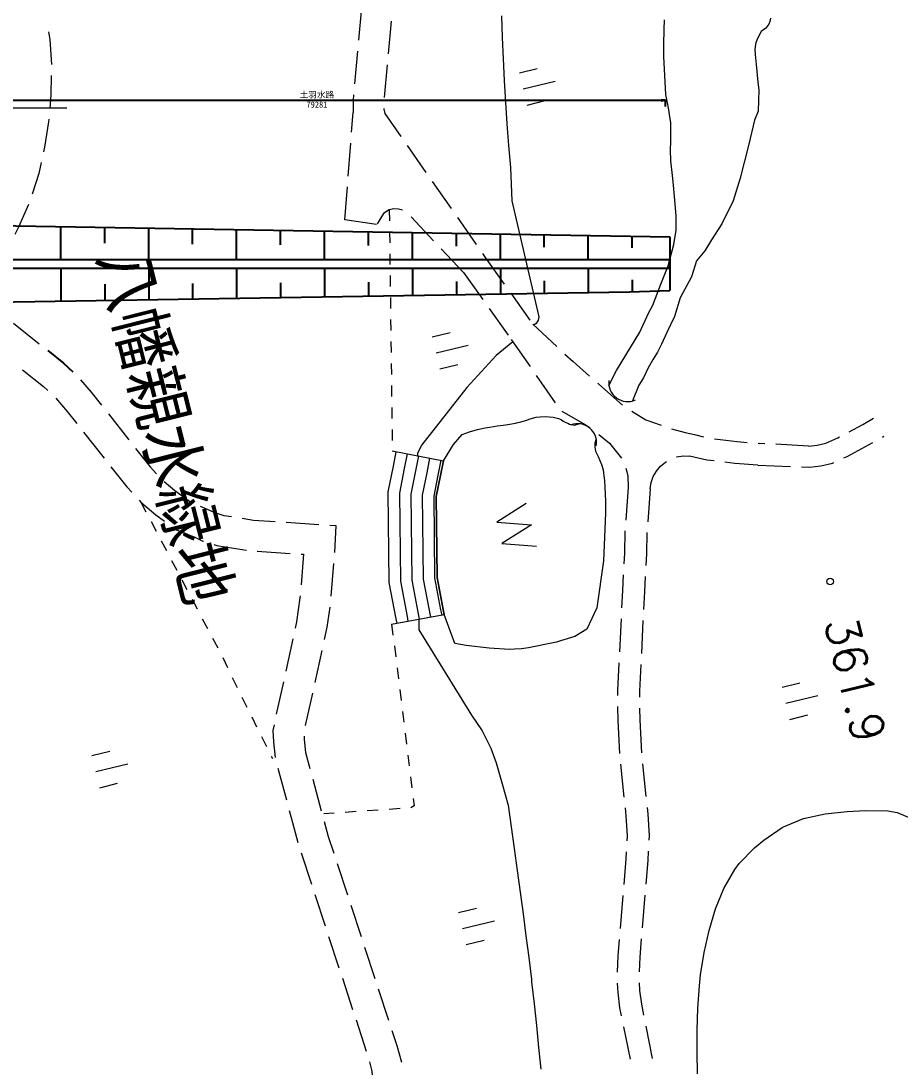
# Model space of a CAD drawing. Header units: millimetres. Extents: x 432273 to 1023813, y 170116 to 705940.
# Drawn here: x 825289 to 925294, y 313678 to 432649 of the extents above; entities that cross this region are included whole.
import ezdxf

# ---------------------------------------------------------------- set-up
doc = ezdxf.new("R2010")
doc.units = ezdxf.units.MM
doc.header["$LTSCALE"] = 100
doc.header["$PDSIZE"] = 300
doc.linetypes.add('56301', pattern=[0.5, 0.25, -0.25])
doc.layers.get('Defpoints').update_dxf_attribs({"color": 153})
for name, color, linetype, lineweight in [('D-BGD', 7, 'Continuous', 13), ('D-BYP-STR2', 6, 'Continuous', 25), ('D-STR-HTXT', 7, 'Continuous', 13), ('S-SUV-ROAD', 8, 'Continuous', 18)]:
    doc.layers.add(name, color=color, linetype=linetype, lineweight=lineweight)
doc.layers.add('D-WORK2', color=11, linetype='Continuous', plot=False)
doc.layers.add('D-WORK_1', color=11, linetype='Continuous', plot=False)
doc.styles.add('BIGFONT', font='txt', dxfattribs={"height": 0.2, "bigfont": 'BIGFONT'})
doc.styles.add('MS ゴシック', font='MS Gothic.ttf')
doc.dimstyles.new('DIM-200', dxfattribs={"dimscale": 200, "dimtxt": 3.5, "dimasz": 2.5, "dimexe": 0, "dimexo": 2, "dimgap": 0.8, "dimtad": 1, "dimdec": 0, "dimzin": 0, "dimdsep": 46, "dimtxsty": 'MS ゴシック', "dimblk": 'OPEN', "dimcen": 0.1, "dimaunit": 1, "dimadec": 4, "dimazin": 0, "dimtfac": 1, "dimtdec": 0, "dimtmove": 0, "dimatfit": 3, "dimldrblk": 'OPEN', "dimfxl": 1, "dimtolj": 1, "dimtzin": 0, "dimlwd": -1, "dimlwe": -1, "dimarcsym": 2})

# ---------------------------------------------------------------- blocks, each defined once
blk = doc.blocks.new('21311212131313131')
at = {"layer": 'D-BGD', "linetype": 'Continuous'}
for p, q in [((2644288.014783703, -1067716.747105858, 361458.980463376), (2644192.326493653, -1067558.340201193, 361459.9804633219)), ((2674785.179426011, -1078068.858806137), (2673823.750950895, -1074443.912769732)), ((2645512.089151399, -1076101.490583185, 361689.9804508906), (2645363.756734489, -1079843.976518719, 361508.9804606736)), ((2672973.18659975, -1078548.695880318), (2672435.660488239, -1076519.295672619)), ((2676598.529607601, -1077588.624760514), (2676060.126332702, -1075558.744360877)), ((2647786.658952541, -1081838.426010984, 361419.9804654839), (2647852.314177658, -1078092.860916842, 361591.9804561874)), ((2645314.604983306, -1081091.631894544, 361448.9804639165), (2645290.46434131, -1081691.757040166, 361419.9804654839)), ((2645280.650060672, -1081847.129744578, 361417.9804655921), (2645290.46434131, -1081691.757040166, 361419.9804654839)), ((2711813.313271608, -1093244.60856704, 361519.9804600789), (2715470.1260708, -1092424.889326443, 361636.9804537552)), ((2650716.193389574, -1094021.71830039, 361529.9804595385), (2654460.754098986, -1094222.488251724, 361544.9804587277)), ((2665705.274023688, -1094521.780726287, 361459.9804633219), (2669454.059847679, -1094621.120172868, 361437.980464511)), ((2677016.220181006, -1094647.670340741, 361269.9804735913), (2680752.653017019, -1094369.73483681, 361426.9804651056)), ((2681994.897145128, -1094251.758746576, 361491.9804615924), (2685704.82185402, -1093772.345415751, 361750.9804475936)), ((2696914.700997008, -1093655.940888361, 361743.980447972), (2700654.984937316, -1093887.430689005, 361614.9804549443)), ((2675698.956104873, -1094713.177330608, 361278.9804731049), (2677016.220181006, -1094647.670340741, 361269.9804735913)), ((2711937.776743846, -1095778.64746735, 361507.9804607275), (2715595.466706441, -1094959.408418685, 361624.9804544038)), ((2650578.296052529, -1096522.714831024, 361529.9804595385), (2654323.586615404, -1096715.904062881, 361544.9804587277)), ((2677133.723739437, -1097140.277859109, 361269.9804735913), (2680869.759604034, -1096860.984999856, 361421.9804653758)), ((2682113.508397383, -1096750.672849603, 361481.9804621328), (2685824.14382864, -1096276.208748101, 361740.9804481341)), ((2697032.729705757, -1096170.496622259, 361735.9804484043), (2700773.493837992, -1096401.109259527, 361607.9804553227)), ((2665567.062935724, -1097019.185382904, 361460.9804632679), (2669315.848759715, -1097118.524829492, 361437.980464511)), ((2675561.769490208, -1097219.123090572, 361279.9804730508), (2677133.723739437, -1097140.277859109, 361269.9804735913)), ((2632272.154749667, -1107762.965749784, 361599.9804557551), (2634766.22482819, -1104962.612571459, 361557.9804580251)), ((2638117.510259811, -1107239.566058315, 361574.9804571063), (2641156.153401321, -1105041.722720356, 361555.9804581332)), ((2605559.101678974, -1109395.051291724), (2604597.673203845, -1105770.105255319)), ((2607372.45186055, -1108914.817246105), (2606834.048585665, -1106884.936846467)), ((2603747.108852714, -1109874.888365905), (2603209.582741202, -1107845.488158209)), ((2628804.915428268, -1110341.800267483, 361659.9804525121), (2631814.17024852, -1108103.927861264, 361607.9804553227)), ((2634066.570846689, -1110170.34397022, 361599.9804557551), (2637105.213988213, -1107972.500632261, 361580.980456782)), ((2624792.763472088, -1113324.592915093, 361729.9804487287), (2627801.538100398, -1111087.597672247, 361677.9804515392)), ((2630593.255471079, -1112756.112574438, 361659.9804525121), (2633600.755964571, -1110517.279784335, 361607.9804553227)), ((2701149.707120033, -1114333.518768284), (2700188.278644918, -1110708.572731875)), ((2702963.057301608, -1113853.284722658), (2702424.654026724, -1111823.404323024)), ((2624350.209202462, -1113647.781228572, 361756.9804472693), (2624792.763472088, -1113324.592915093, 361729.9804487287)), ((2626582.377649703, -1115740.742769302, 361729.9804487287), (2629589.878143194, -1113501.909979206, 361677.9804515392)), ((2699337.714293772, -1114813.355842465), (2698800.188182261, -1112783.955634763)), ((2620314.975509643, -1116589.437114099, 362007.9804337029), (2623341.421584385, -1114382.636570279, 361819.9804438641)), ((2626582.377649703, -1115740.742769302, 361729.9804487287), (2623919.629148663, -1118359.832098102, 362063.9804306761)), ((2635770.100611703, -1118683.034684238), (2634808.672136588, -1115058.088647829)), ((2633958.107785428, -1119162.871758419), (2633420.581673931, -1117133.47155072)), ((2637583.450793279, -1118202.800638616), (2637045.047518394, -1116172.920238981)), ((2666719.747601038, -1123098.144035414, 362809.9803903553), (2665505.388047827, -1117132.180000272, 360629.9805081829)), ((2616280.618980226, -1119531.573191567, 362257.9804201905), (2619305.707699638, -1117325.169619186, 362069.9804303519)), ((2647029.610778937, -1123434.402871319, 362959.9803822479), (2648012.186772558, -1117599.487222227, 360509.9805146688)), ((2623031.461539392, -1119232.541746411, 362174.9804246767), (2620368.713038352, -1121851.631075211, 362507.9804066782)), ((2612244.905095479, -1122474.106240474, 362507.9804066782), (2615271.351170221, -1120267.305696651, 362319.9804168395)), ((2684031.312912227, -1120586.497086019, 363305.9803635468), (2685268.223274431, -1120407.459137512, 363340.9803616551)), ((2674139.0584761, -1122021.59860519, 363022.9803788428), (2675375.968838304, -1121842.560656684, 363057.9803769511)), ((2676612.002037135, -1121663.042516239, 363092.9803750594), (2677848.912399369, -1121484.004567736, 363128.9803731136)), ((2679084.9455982, -1121304.486427291, 363163.9803712218), (2680322.336152346, -1121124.571315408, 363199.9803692761)), ((2681558.369351177, -1120945.05317497, 363234.9803673844), (2682795.279713396, -1120766.015226456, 363270.9803654386)), ((2687675.825348405, -1121707.229672704, 363417.9803574933), (2687786.534470103, -1122952.335821376, 363434.9803565745)), ((2666719.747601038, -1123098.144035414, 362809.9803903553), (2667956.657963242, -1122919.106086914, 362844.9803884636)), ((2669192.691162073, -1122739.587946466, 362880.9803865179), (2670429.601524277, -1122560.549997963, 362915.9803846261)), ((2671666.114915051, -1122380.154694141, 362951.9803826803), (2672903.025277269, -1122201.116745631, 362986.9803807886)), ((2708215.951670475, -1123758.391443995, 363561.9803497102), (2711754.25558187, -1122515.823976888, 363543.9803506831)), ((2622101.670305671, -1124262.985706215, 362841.9803886258), (2623350.900174836, -1124221.796325632, 362847.9803883015)), ((2624600.13004403, -1124180.606945049, 362853.9803879771), (2625848.962941765, -1124138.060209143, 362859.9803876528)), ((2627098.192810929, -1124096.87082856, 362865.9803873285), (2628347.422680109, -1124055.681447977, 362870.9803870583)), ((2629597.132741231, -1124013.614904014, 362876.980386734), (2630846.362610425, -1123972.425523427, 362882.9803864097)), ((2632095.59247959, -1123931.236142847, 362888.9803860855), (2633345.302540712, -1123889.169598884, 362894.9803857611)), ((2634594.532409891, -1123847.980218297, 362900.9803854369), (2635843.762279071, -1123806.790837714, 362906.9803851125)), ((2637092.595176805, -1123764.244101809, 362912.9803847883), (2638341.825045985, -1123723.054721226, 362918.9803844639)), ((2639591.054915164, -1123681.865340646, 362924.9803841396), (2640840.764976286, -1123639.798796676, 362930.9803838153)), ((2642089.994845465, -1123598.609416093, 362936.980383491), (2643339.22471463, -1123557.420035513, 362942.9803831668)), ((2644588.934775767, -1123515.353491546, 362947.9803828966), (2645838.164644946, -1123474.164110963, 362953.9803825722)), ((2687897.243591801, -1124197.441970044, 363452.9803556016), (2688008.432905442, -1125441.670955335, 363469.9803546828)), ((2703497.760670177, -1125415.280390635, 363585.9803484131), (2707036.064581572, -1124172.712923513, 363567.9803493859)), ((2598145.774159003, -1124586.266950604, 363112.9803739783), (2601883.70209796, -1124844.967947056, 362964.9803819777)), ((2603129.942725243, -1124932.106516079, 362915.9803846261), (2606867.8706642, -1125190.807512523, 362767.9803926254)), ((2619602.73037537, -1124346.241630765, 362829.9803892743), (2620851.960244549, -1124305.052250178, 362835.9803889501)), ((2711806.959062077, -1126207.619051043, 363549.9803503588), (2715343.905618142, -1124965.448555371, 363531.9803513317)), ((2621309.296210592, -1125747.895126768, 362809.9803903553), (2620860.814173507, -1129378.509732551, 362829.9803892743)), ((2698780.927025194, -1127071.772365825, 363609.9803471159), (2702319.230936589, -1125829.204898708, 363591.9803480887)), ((2707088.768061765, -1127864.507997676, 363573.9803490616), (2710627.071973159, -1126621.940530562, 363555.9803500345)), ((2688119.142027155, -1126686.777104014, 363487.9803537099), (2688229.851148853, -1127931.883252683, 363505.980352737)), ((2694062.736024896, -1128728.661312454, 363634.9803457646), (2697601.039936291, -1127486.093845344, 363615.9803467916)), ((2596669.617266908, -1127992.885411763, 363160.980371384), (2600407.065013938, -1128252.463571584, 363014.9803792752)), ((2601653.30564122, -1128339.602140617, 362966.9803818696), (2605391.630551608, -1128599.66049238, 362821.9803897067)), ((2610877.041070829, -1128812.904901444, 362756.98039322), (2608620.004049623, -1128685.435954534, 362739.9803941388)), ((2615869.366203861, -1129095.947412972, 362792.9803912741), (2612125.221596948, -1128884.004868158, 362765.9803927335)), ((2702371.057253408, -1129520.519780925, 363597.9803477644), (2705908.880972861, -1128278.829477187, 363579.9803487373)), ((2620860.814173507, -1129378.509732551, 362829.9803892743), (2617116.669566594, -1129166.56718774, 362801.9803907877)), ((2659948.37926723, -1129836.27589993, 363100.9803746269), (2663689.790032416, -1130061.54233642, 363229.9803676546)), ((2688340.560270551, -1129176.989401361, 363522.9803518181), (2688445.391345003, -1130351.615425037, 363539.9803508993)), ((2697653.743416483, -1131177.888919496, 363621.9803464673), (2701192.047327878, -1129935.321452385, 363603.9803474401)), ((2669863.987117982, -1130982.465317031, 363183.9803701409), (2673543.820443379, -1131707.559915483, 363160.980371384)), ((2684526.778282821, -1131712.038450814, 363379.9803595472), (2688121.785020388, -1130653.277364172, 363524.9803517101)), ((2655381.358837233, -1135352.868312604, 363133.9803728433), (2655555.794756137, -1131606.431793769, 363117.9803737081)), ((2674770.43155184, -1131949.25811497, 363152.9803718164), (2678449.38771385, -1132673.872521484, 363129.9803730595)), ((2692936.032608112, -1132833.900702752, 363645.9803451701), (2696474.336519507, -1131591.333235638, 363627.9803461429)), ((2658740.582746531, -1138546.198299484, 363137.9803726271), (2658910.069436101, -1134800.472503017, 363081.9803756539)), ((2668637.20576419, -1134302.153729515, 363187.9803699247), (2672315.995485192, -1135031.237173424, 363164.9803711678)), ((2683364.494746599, -1135703.176773821, 363303.980363655), (2686959.501484166, -1134644.415687189, 363442.980356142)), ((2673542.126401725, -1135273.81253629, 363156.9803716002), (2677220.038959354, -1136002.41578826, 363133.9803728433)), ((2679805.424929179, -1137635.499795952, 363301.9803637631), (2680912.698768448, -1137056.022897332, 363282.98036479)), ((2682019.972607716, -1136476.545998712, 363263.9803658169), (2682283.792166379, -1136338.241151088, 363259.9803660331)), ((2677590.877250642, -1138794.453593191, 363339.9803617092), (2678698.15108991, -1138214.976694571, 363320.9803627361)), ((2675376.32957209, -1139953.407390431, 363377.9803596553), (2676483.603411359, -1139373.930491811, 363358.9803606822)), ((2670919.222380127, -1142218.358996399, 363458.9803552773), (2672038.590934627, -1141662.603771149, 363437.9803564123)), ((2668732.289565033, -1143428.911426823, 363433.9803566286), (2669824.920419463, -1142822.037760327, 363446.9803559259)), ((2666545.753721371, -1144640.821212581, 363407.9803580338), (2667638.781547231, -1144035.304901388, 363420.9803573312)), ((2664360.095041096, -1145853.211190266, 363381.9803594391), (2665453.122866941, -1145247.694879081, 363394.9803587365)), ((2662173.956168849, -1147066.478331332, 363354.9803608984), (2663266.587023279, -1146459.604664828, 363367.9803601957)), ((2659987.420325201, -1148278.388117078, 363328.9803623037), (2661080.928342989, -1147671.994642513, 363341.980361601)), ((2657801.761644911, -1149490.778094767, 363302.980363709), (2658893.912307399, -1148884.781591644, 363315.9803630064)), ((2655614.745609307, -1150703.565043887, 363275.9803651683), (2656708.253627109, -1150097.171569321, 363288.9803644656)), ((2653429.086929017, -1151915.955021579, 363249.9803665736), (2654522.594946819, -1151309.561547018, 363262.980365871)), ((2684188.371291709, -1156395.578448833), (2683226.942816594, -1152770.632412425)), ((2643479.998634623, -1155814.347481, 363194.9803695463), (2646372.161230674, -1153428.011587132, 363235.9803673303)), ((2686001.721473285, -1155915.344403211), (2685463.3181984, -1153885.464003573)), ((2682376.378465434, -1156875.415523014), (2681838.852353937, -1154846.015315316)), ((2645626.139072779, -1158582.99839674, 363192.9803696544), (2648517.424505441, -1156196.182310936, 363233.9803674384)), ((2633409.028676576, -1166830.539065273, 363302.980363709), (2635677.763422243, -1163844.126814221, 363259.9803660331))]:
    blk.add_line(p, q, dxfattribs=at)
for points, elevation in [([(2717130.642223104, -1087240.412795071), (2714642.836624135, -1087349.144719743), (2712139.152167646, -1087403.582431654), (2709638.796531294, -1087368.639395691), (2707110.652894296, -1087238.68148741), (2705839.473852063, -1087124.210239928), (2703301.276792733, -1086783.541810108), (2700787.280641195, -1086273.715723333), (2698324.632503824, -1085586.792550841), (2695986.002065959, -1084694.152086986), (2693815.438807263, -1083494.50444073), (2693126.64076359, -1083003.426872876), (2691301.624391291, -1081297.521082308), (2690383.032497212, -1080247.431218673), (2688905.677004911, -1078218.830698968), (2688817.319772807, -1078067.857203843), (2687845.514568549, -1075802.99650429), (2687265.037102411, -1073364.750160656), (2686938.48743248, -1070837.505690665), (2686778.857077156, -1068755.050966518), (2686756.368391031, -1066234.655447503), (2686952.730541137, -1065167.911908115), (2687638.505849061, -1063457.060698978)], 361999.9804341353), ([(2666100.338234178, -1120022.964207745), (2667283.160044307, -1119986.461960108), (2668097.955857103, -1119497.68012138), (2676871.253985407, -1113800.757432511), (2678649.705112538, -1112551.273107789), (2680590.65625641, -1111504.751186609), (2682238.049422293, -1110890.344625112), (2684628.659193394, -1110146.984520727), (2687009.66512568, -1109421.16768391), (2689485.944203033, -1109021.116123595), (2691948.649727206, -1108625.034277664), (2694420.126885151, -1108233.754351133), (2696891.604043097, -1107842.474424606), (2699358.27928165, -1107459.966131859), (2701833.726153961, -1107082.259758516), (2704304.37110688, -1106713.325018953), (2706774.183854771, -1106366.735466368), (2707057.564061664, -1106328.061838378), (2709531.346523935, -1105995.045838981), (2712013.068414968, -1105689.17694596), (2714494.790305985, -1105383.308052935), (2716980.481911383, -1105091.01271309)], 361999.9804341353), ([(2597290.190647405, -1112063.123103215), (2599738.939996857, -1111921.609947729), (2602188.521551337, -1111757.751605283), (2604642.905025238, -1111585.121629052), (2607102.090418532, -1111403.720019045), (2609566.909936261, -1111191.201588275), (2612037.36357841, -1110947.566336754), (2614518.253264415, -1110664.0426307), (2618290.361875295, -1110437.558450032), (2624281.550334014, -1108906.396564869), (2631429.628323026, -1107073.72769778), (2631810.969600822, -1107168.484297354), (2632179.378219696, -1107370.164912367), (2632388.873914698, -1107633.055653098)], 361999.9804341353), ([(2634347.004854998, -1109970.452114032), (2635910.794896602, -1111841.163225645), (2639633.688637264, -1115099.055113066), (2646259.801849233, -1120071.681811622), (2646838.729678891, -1120388.60849236), (2647239.087323532, -1120573.57804484), (2647516.83340599, -1120566.021237608)], 361999.9804341353), ([(2647743.221899092, -1119173.703732469), (2649441.905692341, -1119465.205103677), (2651984.713360308, -1119922.401387763), (2661510.353687937, -1119619.306468574), (2665827.001874398, -1118710.490573669)], 361199.9804773748), ([(2647529.766064913, -1120459.097222158), (2649214.876304982, -1120754.568307746), (2651886.953175378, -1121225.529455774), (2661667.994398483, -1120914.045524323), (2666088.429091023, -1119982.243548182)], 361699.9804503502), ([(2647316.310230735, -1121744.490711846), (2648992.648837016, -1122035.159878027), (2651789.192990419, -1122528.657523782), (2661825.635109029, -1122208.784580065), (2665822.152143393, -1121364.125009479), (2666341.084673889, -1121249.194603292)], 362099.9804287303), ([(2647098.884682176, -1123016.31064834), (2648761.649735277, -1123310.949528905), (2651700.204439247, -1123836.587511201), (2661983.27581956, -1123503.523635825), (2666105.924547, -1122636.710189016), (2666602.511890528, -1122520.947577801)], 362599.9804017056)]:
    blk.add_lwpolyline(points, dxfattribs=dict(at, elevation=elevation))
at = {"layer": 'D-BGD', "linetype": 'Continuous', "extrusion": (0.1268136019521706, 0.06802061240114754, 0.9895915857809673), "elevation": 620061.4717518282}
blk.add_lwpolyline([(-2193901.537007006, -1752292.015198039), (-2192141.852253664, -1752257.269924952), (-2190754.310955056, -1752187.779378789)], dxfattribs=at)
at = {"layer": 'D-BGD', "linetype": 'Continuous', "extrusion": (-0.02389089009206101, -0.01687705835889499, 0.9995721035882102), "elevation": 316143.449257994}
blk.add_lwpolyline([(2402737.310810656, 1553112.957663965), (2402337.637251274, 1553181.331841502), (2399010.099860572, 1553523.202729242)], dxfattribs=at)
at = {"layer": 'D-BGD', "linetype": 'Continuous', "extrusion": (0.2089416626373443, -0.0237721790113286, 0.9776391282673763), "elevation": 932288.9181956878}
blk.add_lwpolyline([(-775584.8407846587, -2615545.545647248), (-778180.0570162663, -2615688.206016313), (-779330.4143711379, -2615707.227398865)], dxfattribs=at)
at = {"layer": 'D-BGD', "linetype": 'Continuous', "extrusion": (0.2188580701663249, -0.02424946999552867, 0.9754553338456907), "elevation": 957721.7148322945}
blk.add_lwpolyline([(-788949.1247853106, -2601455.757733399), (-786348.1175354067, -2601414.885317025), (-785200.8144457294, -2601355.847382261)], dxfattribs=at)
at = {"layer": 'D-BGD', "linetype": 'Continuous', "extrusion": (0.03271385650502858, -0.006920773569145106, 0.9994407968888269), "elevation": 455309.1686809698}
blk.add_lwpolyline([(-515346.3870912089, -2801359.02437731), (-516148.267702242, -2801448.742911014), (-518195.1432595408, -2801448.742911036)], dxfattribs=at)
at = {"layer": 'D-BGD', "linetype": 'Continuous', "extrusion": (0.1411521486946075, -0.0300906735820556, 0.9895305059887106), "elevation": 763638.3089380864}
blk.add_lwpolyline([(-516498.6458852506, -2731739.74971108), (-514918.7714772545, -2731797.75353808), (-513811.5257472455, -2731795.180596471), (-512749.6777744851, -2731797.753538086)], dxfattribs=at)
at = {"layer": 'D-BGD', "linetype": 'Continuous', "extrusion": (-0.06749130891878152, 0.01466312604275185, 0.997612106960959), "elevation": 165896.7097107114}
blk.add_lwpolyline([(504233.7253329259, 2836583.003313958), (504192.2789992101, 2836555.609851888), (503537.4080587191, 2836278.945439137), (502834.109687337, 2836121.241459279)], dxfattribs=at)
at = {"layer": 'D-BGD', "linetype": 'Continuous', "extrusion": (0.06762852197080749, -0.01105141637972531, 0.9976493618561814), "elevation": 551401.4457973491}
blk.add_lwpolyline([(-655878.4563632854, -2752831.963826482), (-654116.9037814604, -2753503.24626876), (-652277.9500190968, -2753809.701296744)], dxfattribs=at)
at = {"layer": 'D-BGD', "linetype": 'Continuous', "extrusion": (0.007982125146002902, -0.09701489989275978, 0.9952509205607155), "elevation": 487193.2865098292}
blk.add_lwpolyline([(2557033.807788219, -1266962.609245278), (2559441.989614882, -1267168.068872181), (2560766.293441456, -1267322.163592354)], dxfattribs=at)
at = {"layer": 'D-BGD', "linetype": 'Continuous', "extrusion": (-0.0118258135705449, -0.626722699616074, 0.7791526217111352), "elevation": 936070.2609617341}
blk.add_lwpolyline([(2680880.228447165, -586824.364497214), (2682599.598001561, -586856.2708561018), (2684630.015955742, -586875.4146714476)], dxfattribs=at)
at = {"layer": 'D-BGD', "linetype": 'Continuous', "extrusion": (-0.01211607474739104, -0.6288268305362572, 0.7774509746154037), "elevation": 936282.3058627606}
blk.add_lwpolyline([(2712488.794231646, -581964.174709436), (2713544.591556802, -581981.6643545871), (2716234.292017053, -582129.5313544357)], dxfattribs=at)
at = {"layer": 'D-BGD', "linetype": 'Continuous', "extrusion": (0.004423242068050877, -0.4281750938951132, 0.9036849693878494), "elevation": 807106.7921224739}
blk.add_lwpolyline([(2690457.33214372, -858944.5712690507), (2692549.45839936, -859112.7177950167), (2694199.681889702, -859166.4312685838)], dxfattribs=at)
at = {"layer": 'D-BGD', "linetype": 'Continuous', "extrusion": (0.02700346142342693, -0.2488458071673328, 0.9681666061822172), "elevation": 694442.7969438129}
blk.add_lwpolyline([(2537023.826408037, -1242101.783592077), (2540023.706089891, -1242541.244512637), (2540738.60277319, -1242609.161200346)], dxfattribs=at)
at = {"layer": 'D-BGD', "linetype": 'Continuous', "extrusion": (-0.007480761249034786, -0.1398003201221675, 0.9901514574573298), "elevation": 491435.5753254854}
blk.add_lwpolyline([(2703249.077966935, -893733.0848850351), (2703661.241186243, -893608.0480893698), (2704159.949141619, -893468.7998005676), (2705383.120219947, -893322.3344845423)], dxfattribs=at)
at = {"layer": 'D-BGD', "linetype": 'Continuous', "extrusion": (0.00741747754803864, -0.1398050089026556, 0.9901512715300389), "elevation": 531022.3111929283}
blk.add_lwpolyline([(2593733.355974414, -1173145.709305528), (2593751.171743869, -1173147.305361741), (2596239.674317364, -1173288.564766089), (2597474.669825871, -1173397.302417754)], dxfattribs=at)
at = {"layer": 'D-BGD', "linetype": 'Continuous', "extrusion": (-0.0114919984742415, -0.613228667555423, 0.7898218376692737), "elevation": 927580.5641045755}
blk.add_lwpolyline([(2680654.96751999, -605087.9128896327), (2682431.998007071, -605122.1518504387), (2684404.708524439, -605141.7169709078)], dxfattribs=at)
at = {"layer": 'D-BGD', "linetype": 'Continuous', "extrusion": (-0.01384159808080469, -0.6518941500623344, 0.7581836369093414), "elevation": 951517.6489046622}
blk.add_lwpolyline([(2714700.550936112, -551401.0406241817), (2715522.467239252, -551414.8434347059), (2718446.186722866, -551569.7416417283)], dxfattribs=at)
at = {"layer": 'D-BGD', "linetype": 'Continuous', "extrusion": (0.003366231994940622, -0.4472959477096077, 0.8943796753307401), "elevation": 822921.7490236384}
blk.add_lwpolyline([(2693692.071787602, -837094.3334274127), (2695564.640503254, -837239.6469636047), (2697435.956041832, -837293.3011923643)], dxfattribs=at)
at = {"layer": 'D-BGD', "linetype": 'Continuous', "extrusion": (-0.765076660737609, 0.6436850075257435, 0.01809182912734477), "elevation": -2720577.951545044}
blk.add_lwpolyline([(-856966.782506063, 410817.4505982797), (-857134.069675261, 410817.4505982794), (-860716.3284828506, 410780.4445434771)], dxfattribs=at)
at = {"layer": 'D-BGD', "linetype": 'Continuous', "extrusion": (0.02723541349390574, -0.2197590631738907, 0.9751739262330335), "elevation": 666300.8837025648}
blk.add_lwpolyline([(2515348.566174033, -1302059.505007109), (2515399.918917853, -1302066.730210908), (2518457.706333667, -1302556.25282638), (2519055.667261761, -1302622.18459065)], dxfattribs=at)
at = {"layer": 'D-BGD', "linetype": 'Continuous', "extrusion": (0.2796448051417011, -0.2354705354094812, 0.9307805379955215), "elevation": 1333515.610525771}
blk.add_lwpolyline([(853085.2108187324, -2406231.657708955), (854355.3168308934, -2406269.953182686), (856834.2277481657, -2406269.953182687)], dxfattribs=at)
at = {"layer": 'D-BGD', "linetype": 'Continuous', "extrusion": (0.1636633054805756, -0.06298291536822635, 0.9845036692724364), "elevation": 857909.4654746996}
blk.add_lwpolyline([(-81652.15274507937, -2754665.117093814), (-78683.05252068758, -2755041.477146425), (-77944.1488779498, -2755206.847472575)], dxfattribs=at)
at = {"layer": 'D-BGD', "linetype": 'Continuous'}
blk.add_lwpolyline([(2652687.303932999, -1108086.954573571), (2654857.36788155, -1111390.839676015), (2655104.094687927, -1107445.709869024), (2657274.158636476, -1110749.594971481), (2657520.008279467, -1106803.984972545)], dxfattribs=at)
at = {"layer": 'D-BGD', "linetype": 'Continuous', "extrusion": (-0.02573666255545877, -0.01824330150509999, 0.9995022792123591), "elevation": 314491.1226622239}
blk.add_lwpolyline([(2467505.397622845, 1554596.743906124), (2467877.894942035, 1555325.821868168), (2468309.479209424, 1555325.821868194)], dxfattribs=at)
at = {"layer": 'D-BGD', "linetype": 'Continuous', "extrusion": (-0.1442520402999012, 0.4229625776023157, 0.8945915307095863), "elevation": -540735.2028967512}
blk.add_lwpolyline([(-2205498.223534075, 1895958.823372737), (-2207266.299378316, 1895940.921666992), (-2209246.980700175, 1896023.717056069)], dxfattribs=at)
at = {"layer": 'D-BGD', "linetype": 'Continuous', "extrusion": (0.001977283668808411, 0.08135238385147503, 0.996683440211071), "elevation": 275156.3229755597}
blk.add_lwpolyline([(-2634686.127264111, 1087499.79048266), (-2634746.983691467, 1087497.372770831), (-2635231.725902055, 1087364.616179876), (-2637756.903252939, 1085420.603937332)], dxfattribs=at)
at = {"layer": 'D-BGD', "linetype": 'Continuous', "extrusion": (0.01598836281544148, -0.293653122780233, 0.955778329810788), "elevation": 719848.5785936881}
blk.add_lwpolyline([(2541421.313689285, -1105936.422518619), (2542019.828927643, -1106014.630383035), (2543400.062082383, -1106048.633802353)], dxfattribs=at)
at = {"layer": 'D-BGD', "linetype": 'Continuous', "extrusion": (0.01614484614919598, 0.003605570750182086, 0.9998631625389467), "elevation": 401862.1792572193}
blk.add_lwpolyline([(-1681992.332437677, -2339070.597904335), (-1681325.115853474, -2339251.948333277), (-1682085.271286906, -2342214.005339168)], dxfattribs=at)
at = {"layer": 'D-BGD', "linetype": 'Continuous', "extrusion": (0.03464372743298011, 0.143867178110409, 0.9889904181599019), "elevation": 288967.4233844868}
blk.add_lwpolyline([(-2855461.894485493, 523403.1163735081), (-2857746.545856692, 523139.5664915872), (-2859195.697262555, 523078.7472880965)], dxfattribs=at)
at = {"layer": 'D-BGD', "linetype": 'Continuous', "extrusion": (-0.2216845176247659, 0.6419074332484844, 0.7340373435907859), "elevation": -1054850.152699715}
blk.add_lwpolyline([(-2173029.588857913, 1675541.343538284), (-2174797.675679787, 1675650.309822686), (-2176776.077798659, 1675637.057166469)], dxfattribs=at)
at = {"layer": 'D-BGD', "linetype": 'Continuous', "extrusion": (-0.03728352908397898, 0.01647084879716686, 0.9991689795019384), "elevation": 244956.0453004564}
blk.add_lwpolyline([(-37602.07902694924, 2902661.114832051), (-37853.29660893255, 2902562.978607124), (-39063.24136702123, 2905826.008084968)], dxfattribs=at)
at = {"layer": 'D-BGD', "linetype": 'Continuous', "extrusion": (0.2730582409791921, -0.9479407004748057, 0.1638524501393984), "elevation": 1868823.516683606}
blk.add_lwpolyline([(2269154.765468376, 58062.38972301112), (2270543.500156614, 58114.0884357114), (2272901.655822605, 58211.40365961759)], dxfattribs=at)
at = {"layer": 'D-BGD', "linetype": 'Continuous', "extrusion": (0.01602675069137297, 0.003323581646590798, 0.999866039560958), "elevation": 401869.9563359639}
blk.add_lwpolyline([(-1655703.992550757, -2361910.675950257), (-1654490.704137244, -2362338.346438767), (-1652104.30038664, -2362949.304279501)], dxfattribs=at)
at = {"layer": 'D-BGD', "linetype": 'Continuous', "extrusion": (0.002509713570880391, 0.00500842482932342, 0.9999843083861473), "elevation": 364110.1896691067}
blk.add_lwpolyline([(2657170.086008504, -1145333.726988933), (2657270.449869949, -1144994.209567458), (2657523.942806615, -1143115.076538598), (2657727.428745056, -1141629.249083115)], dxfattribs=at)
at = {"layer": 'D-BGD', "linetype": 'Continuous', "extrusion": (0.06022142359124366, -0.08380737394050931, 0.9946605974973775), "elevation": 618090.057734506}
blk.add_lwpolyline([(1504951.125301457, -2435786.699882749), (1505304.843831762, -2435844.839262049), (1506186.55683051, -2435970.807917222)], dxfattribs=at)
at = {"layer": 'D-BGD', "linetype": 'Continuous', "extrusion": (-0.006658724856340226, 0.01949486998780721, 0.999787783195737), "elevation": 323111.8945209009}
blk.add_lwpolyline([(-2137260.406894717, 1951568.068595472), (-2138598.196531889, 1950742.853702499), (-2140337.747131221, 1949432.218284229)], dxfattribs=at)
at = {"layer": 'D-BGD', "linetype": 'Continuous', "extrusion": (0.005273174158127391, 0.007552551315369783, 0.9999575754015402), "elevation": 368526.9417798073}
blk.add_lwpolyline([(2651282.185737542, -1154918.750585568), (2651476.658416085, -1154732.205552118), (2652901.574959624, -1153004.08171925), (2653596.896762805, -1151975.576442905)], dxfattribs=at)
at = {"layer": 'D-BGD', "linetype": 'Continuous', "extrusion": (-0.2179827036705051, 0.2476298362546382, 0.9440143034387763), "elevation": -519586.6080855214}
blk.add_lwpolyline([(-1225523.08916512, 2587861.361007281), (-1228218.018842851, 2587952.296402829), (-1229270.532376661, 2587903.797525207)], dxfattribs=at)
at = {"layer": 'D-BGD', "linetype": 'Continuous', "extrusion": (-0.1980859485810667, 0.2235547060206878, 0.954350695704018), "elevation": -436454.1402199015}
blk.add_lwpolyline([(-1216771.224611998, 2610675.002530017), (-1219710.862199026, 2610782.137591821), (-1220518.617755228, 2610748.657884995)], dxfattribs=at)
at = {"layer": 'D-BGD', "linetype": 'Continuous', "extrusion": (-0.3272951326225746, 0.3818555352211466, 0.8643287837290523), "elevation": -992633.0558166517}
blk.add_lwpolyline([(-1249924.792087602, 2428073.761209684), (-1251754.986939976, 2428028.02894578), (-1253673.623194295, 2428069.784491076)], dxfattribs=at)
at = {"layer": 'D-BGD', "linetype": 'Continuous', "extrusion": (0.03567750728094934, -0.0127598155848744, 0.9992818934517217), "elevation": 471884.281950591}
blk.add_lwpolyline([(-207100.0851339422, -2858214.016241781), (-204929.7408782606, -2858900.202260064), (-203564.6815348825, -2859454.429428685)], dxfattribs=at)
at = {"layer": 'D-BGD', "linetype": 'Continuous', "extrusion": (-0.357850755235298, 0.4190130908853815, 0.834488386164964), "elevation": -1129120.837029893}
blk.add_lwpolyline([(-1254383.630991094, 2369084.801503117), (-1256395.754860278, 2369033.987163278), (-1258133.25413314, 2369068.468322462)], dxfattribs=at)
at = {"layer": 'D-BGD', "linetype": 'Continuous', "extrusion": (0.0173050426195634, -0.03528637277323839, 0.9992274052468954), "elevation": 449031.4485423116}
blk.add_lwpolyline([(1822227.470697939, -2173580.445668883), (1823099.143760005, -2173834.890129841), (1825752.672804032, -2174852.667973654)], dxfattribs=at)
at = {"layer": 'D-BGD', "linetype": 'Continuous', "extrusion": (-0.04030823083695862, -0.7968488753225237, 0.6028325774408875), "elevation": 1040809.971945994}
blk.add_lwpolyline([(2660574.540997691, -331063.8770680553), (2662764.215896126, -330887.1560521409), (2664316.385794846, -330912.2228629189)], dxfattribs=at)
at = {"layer": 'D-BGD', "linetype": 'Continuous', "extrusion": (0.01430533487111565, 0.003595860673324023, 0.9998912076722364), "elevation": 396510.3306942329}
blk.add_lwpolyline([(2604665.449604415, -1164708.197529451), (2604957.949185861, -1164725.803520488), (2607851.448781326, -1165146.825078374), (2608374.488521624, -1165247.305846424)], dxfattribs=at)
at = {"layer": 'D-BGD', "linetype": 'Continuous', "extrusion": (0.06931405913714053, -0.038794631884376, 0.9968402769465572), "elevation": 590225.4036722333}
blk.add_lwpolyline([(271514.7104976517, -2833947.581072189), (274534.8461125088, -2834375.619460763), (275218.2889303983, -2834526.691833203)], dxfattribs=at)
at = {"layer": 'D-BGD', "linetype": 'Continuous', "extrusion": (0.01478158180348218, 0.006852738406280525, 0.999867263598385), "elevation": 393956.661020666}
blk.add_lwpolyline([(2609411.079291011, -1166776.529276306), (2610673.159139202, -1167018.207323184), (2613033.00035833, -1167730.848020558)], dxfattribs=at)
at = {"layer": 'D-BGD', "linetype": 'Continuous', "extrusion": (-0.3338890400579548, -0.691597116899, 0.6404775849521733), "elevation": 163933.2610593103}
blk.add_lwpolyline([(2865985.787571723, 336346.5925049999), (2868806.903281797, 336604.4127580161), (2869723.801764981, 336595.2979005912)], dxfattribs=at)
at = {"layer": 'D-BGD', "linetype": 'Continuous'}
for points in [[(2596936.321517559, -1081430.377957053, 360019.980541153), (2597313.69308099, -1081511.561003432, 360029.9805406125), (2597600.019486451, -1081634.105603646, 360029.9805406125), (2598084.76464883, -1081956.475098059, 360029.9805406125), (2598468.669503685, -1082463.048901906, 360049.9805395315)], [(2645512.089151399, -1076101.490583185, 361689.9804508906), (2645377.884105609, -1075138.791822641, 361699.9804503501), (2645115.242062418, -1074139.983011179, 361429.9804649434), (2644471.64136297, -1072795.818624074, 361439.9804644029), (2644363.794268274, -1072603.394615939, 361440.9804643489)], [(2647873.294349154, -1076844.603866428, 361649.9804530526), (2647889.00102054, -1075966.252446409, 361689.9804508906), (2647709.015123041, -1074670.681185633, 361699.9804503501), (2647351.932139825, -1073323.76191069, 361429.9804649434), (2647290.517310937, -1073194.377921818, 361430.9804648894)], [(2598468.669503685, -1082463.048901906, 360049.9805395315), (2599360.238640166, -1082916.925941065, 360079.98053791), (2599744.717427316, -1083047.60128079, 360089.9805373696), (2599940.189985607, -1083086.207946793, 360089.9805373696), (2600533.07398997, -1083148.565937072, 360099.9805368291), (2601094.200279321, -1083102.335501853, 360119.9805357481), (2602240.462455016, -1082966.0164625, 360129.9805352076), (2604217.657573787, -1082748.763074318, 360129.9805352076), (2605082.203952658, -1082606.427289002, 360129.9805352076), (2607537.869215089, -1082639.705914915, 360049.9805395315), (2608566.006088474, -1083031.54062333, 359999.980542234), (2611296.155575216, -1083625.495955074, 359999.980542234), (2615192.674082316, -1084504.553290555, 359989.9805427745), (2617768.521253854, -1085276.246602278, 360029.9805406125), (2620412.303153285, -1086506.944107294, 360089.9805373696), (2622272.530409468, -1087627.905322259, 360129.9805352076), (2623538.78318353, -1088355.300456749, 360149.9805341266), (2624676.216338664, -1089297.184516405, 360209.9805308836), (2626522.994390446, -1089817.96319251, 360269.9805276407), (2628951.263848944, -1091067.485753634, 360209.9805308836), (2631058.885609867, -1091674.058084764, 360179.9805325051), (2632898.814710662, -1092498.897744672, 360149.9805341266), (2634247.532319631, -1093054.829917894, 360169.9805330457), (2635165.416357447, -1093523.112715271, 360189.9805319646), (2635953.198987835, -1093999.975835674, 360219.9805303431), (2636972.372916677, -1094512.308112726, 360259.9805281812), (2638098.470860966, -1095037.573048705, 360339.9805238572), (2638946.822722796, -1095570.394791912, 360339.9805238572), (2640765.430152406, -1096246.757571788, 360519.9805141283)], [(2639053.383267111, -1098957.641994128, 360499.9805152093), (2637329.982020591, -1098128.191725575, 360429.9805189928), (2632922.843458077, -1095578.755142973, 360439.9805184522), (2630770.273050458, -1094616.965124633, 360349.9805233167), (2629847.587093235, -1094157.453961039, 360339.9805238572), (2627422.713416822, -1093297.403417228, 360359.9805227763), (2625326.551215524, -1092503.29795655, 360349.9805233167), (2622900.462712573, -1091916.191575789, 360239.9805292622), (2621240.835168825, -1091657.471435387, 360079.98053791), (2620479.434401777, -1091673.866838386, 360049.9805395315), (2619637.424520629, -1091691.735340688, 360049.9805395315), (2617416.737649522, -1091958.098400699, 360169.9805330457), (2616153.947619537, -1092099.028048697, 360189.9805319646), (2615039.634469625, -1092218.636025517, 360209.9805308836), (2613384.043602234, -1092452.342203493, 360229.9805298027), (2612111.008839177, -1092507.860817985, 360279.9805271002), (2611185.252334592, -1092491.283679419, 360379.9805216952), (2610047.120898385, -1092529.450337113, 360479.9805162903), (2609031.151440887, -1092531.889565404, 360509.9805146688), (2608394.858851117, -1092673.775767207, 360509.9805146688), (2607579.804765575, -1092809.00432879, 360499.9805152093), (2606609.807470541, -1093019.016569278, 360489.9805157498), (2605847.38318771, -1093183.056647284, 360489.9805157498), (2601548.402617603, -1093497.324127771, 360119.9805357481), (2600169.276044127, -1093517.564896372, 360019.980541153), (2598451.001951723, -1093511.749036379, 359989.9805427745), (2597354.423380127, -1093515.661363961, 359999.980542234)], [(2650716.193389574, -1094021.71830039, 361529.9804595385), (2649999.674307216, -1093914.478625406, 361519.9804600789), (2649314.463356384, -1093687.573586822, 361499.98046116), (2648682.90572403, -1093341.835389654, 361479.980462241), (2648131.316311517, -1092891.669792114, 361459.9804633219), (2647654.893199423, -1092345.848428004, 361449.9804638625), (2647580.385009297, -1092219.556990129, 361445.9804640787)], [(2686941.943615578, -1093611.663808761, 361837.9804428913), (2687691.575853231, -1093514.723381088, 361889.9804400807), (2690191.481906082, -1093321.41262794, 361909.9804389997), (2690675.578520463, -1093336.756766404, 361904.98043927)], [(2706894.049063126, -1094088.018879013, 361465.9804629976), (2707784.251275521, -1094025.850278011, 361459.9804633219), (2709345.659475618, -1093797.58691371, 361439.9804644029), (2710593.498508494, -1093517.368121966, 361479.980462241)], [(2687061.182369716, -1096117.761659813, 361827.9804434318), (2687947.952452906, -1096003.552495839, 361889.9804400807), (2690245.919618004, -1095825.097084411, 361909.9804389997), (2690794.337082644, -1095843.731780833, 361903.980439324)], [(2707013.22372782, -1096583.821299957, 361465.9804629976), (2708054.20142839, -1096510.709678389, 361459.9804633219), (2709800.00524868, -1096257.987133557, 361439.9804644029), (2710718.83914412, -1096051.887214218, 361468.9804628355)], [(2644659.840423953, -1099970.196506269, 361428.9804649975), (2645617.16715001, -1098754.574327808, 361459.9804633219), (2646559.309482404, -1097970.694449816, 361459.9804633219), (2647308.951282369, -1097344.781461738, 361451.9804637543)], [(2645166.303271418, -1100286.214457678, 360549.9805125069), (2645676.081546601, -1100417.081108159, 360549.9805125069), (2646105.442018442, -1100424.121369904, 360539.9805130474), (2646578.851969946, -1100329.871740634, 360539.9805130474), (2647163.538272818, -1100011.529347388, 360539.9805130474), (2648050.812460181, -1099619.426791027, 360539.9805130474), (2648684.79974564, -1099419.276662093, 360539.9805130474), (2649342.605317351, -1099300.567852292, 360549.9805125069), (2649863.843152159, -1099243.901373231, 360549.9805125069), (2650631.710248669, -1099174.043962505, 360569.9805114258), (2652210.470405572, -1099080.683925053, 360589.9805103449), (2653599.200817849, -1099042.899888888, 360599.9805098044), (2659000.461045978, -1099172.45602525, 360629.9805081829), (2664369.83921033, -1099797.57598934, 360559.9805119664), (2666844.654763588, -1100878.773098537, 360609.9805092639), (2667684.560226369, -1102239.198964673, 360579.9805108854), (2668215.22016441, -1103852.1464897, 360579.9805108854), (2668377.337559626, -1104305.707869329, 360559.9805119664), (2669081.966649236, -1107495.94245196, 360539.9805130474), (2669218.02741585, -1108288.651350528, 360529.9805135879), (2669255.935800776, -1109073.229509572, 360529.9805135879), (2669310.937869789, -1109639.157718319, 360529.9805135879), (2669216.449118166, -1111935.910056867, 360529.9805135879), (2668965.802330485, -1114580.390237372, 360579.9805108854), (2668769.889763881, -1115875.387565864, 360609.9805092639), (2665505.388047827, -1117132.180000272, 360629.9805081829), (2664918.587751415, -1117266.958978346, 360629.9805081829), (2661323.64318823, -1118023.643938368, 360599.9805098044), (2652098.094130012, -1118320.014255349, 360519.9805141283), (2649719.642199609, -1117895.790512839, 360509.9805146688), (2648012.186772558, -1117599.487222227, 360509.9805146688), (2646128.78212438, -1116500.038989214, 360609.9805092639), (2644988.211459892, -1115522.236189399, 360609.9805092639), (2644660.647849368, -1114704.494178024, 360579.9805108854), (2644367.529879692, -1113803.005543198, 360579.9805108854), (2644181.335925464, -1112914.449567294, 360599.9805098044), (2644075.177153053, -1112400.318956212, 360599.9805098044), (2643936.811082128, -1111549.346130525, 360599.9805098044), (2643841.279664329, -1110870.027576866, 360589.9805103449), (2643757.466078886, -1110356.729170811, 360589.9805103449), (2643587.983187205, -1109500.12222069, 360589.9805103449), (2643529.910570845, -1109377.128036967, 360589.9805103449), (2643409.346040212, -1108889.312327241, 360589.9805103449), (2643188.515134364, -1108209.802462819, 360579.9805108854), (2643077.171821035, -1107955.042461601, 360559.9805119664), (2642948.476550901, -1107565.379133537, 360539.9805130474), (2642852.562511577, -1107136.659555961, 360539.9805130474), (2642788.597498021, -1106691.228915845, 360539.9805130474), (2642742.367062795, -1106130.102626505, 360539.9805130474), (2642785.259102723, -1105218.751880124, 360539.9805130474), (2642941.799760291, -1104620.425062089, 360569.9805114258), (2643052.435217357, -1104293.377997046, 360569.9805114258), (2643235.549049035, -1104063.010214379, 360589.9805103449), (2643390.042675023, -1103759.972746359, 360599.9805098044), (2643465.400286213, -1103539.017491739, 360609.9805092639), (2643562.270879343, -1103341.239629115, 360609.9805092639), (2643583.975172039, -1103239.117533076, 360609.9805092639), (2643585.830892863, -1103069.127671095, 360619.9805087234), (2643646.141851558, -1102771.53301675, 360639.9805076424), (2643480.886947005, -1102282.052896963, 360639.9805076424)], [(2648012.186772558, -1117599.487222227, 360509.9805146688), (2649719.642199609, -1117895.790512839, 360509.9805146688), (2652098.094130012, -1118320.014255349, 360519.9805141283), (2661323.64318823, -1118023.643938368, 360599.9805098044), (2664918.587751415, -1117266.958978346, 360629.9805081829), (2665505.388047827, -1117132.180000272, 360629.9805081829)], [(2647965.449367044, -1117893.112162196, 360499.9805152093), (2649672.90479408, -1118189.415452811, 360499.9805152093), (2652073.70191148, -1118614.471400344, 360509.9805146688), (2661357.514896798, -1118315.795779045, 360589.9805103449), (2664983.576280739, -1117564.744943453, 360619.9805087234), (2665561.604943393, -1117425.164045972, 360619.9805087234)], [(2619618.996629118, -1122840.035415227, 362559.9804038677), (2619608.995818872, -1122856.221327473, 362559.9804038677), (2619534.919996212, -1123283.085184228, 362559.9804038677), (2619491.769683566, -1123840.882653467, 362789.9803914364), (2619602.73037537, -1124346.241630765, 362829.9803892743), (2620043.875641572, -1124998.154805298, 362819.9803898148), (2621237.055062641, -1125704.927513625, 362810.9803903013)], [(2716535.785070698, -1124589.613216716, 363548.9803504129), (2717432.369434527, -1124320.031348327, 363569.9803492778), (2718467.737880424, -1124157.206096867, 363559.9803498183), (2720178.072544067, -1124135.874850485, 363539.9803508993), (2720232.411715163, -1124142.821371885, 363539.9803508993)], [(2679667.732250227, -1132789.061187543, 363294.9803641414), (2680036.254698037, -1132759.376331373, 363289.9803644116), (2681528.130722135, -1132595.651912898, 363259.9803660331), (2683329.027479228, -1132065.278940981, 363331.9803621416)], [(2663696.566308504, -1133568.589777291, 363240.9803670601), (2663943.951250917, -1133583.173453868, 363249.9803665736), (2666670.513644819, -1133912.956256352, 363199.9803692761), (2667411.074847657, -1134059.578366652, 363194.9803695463)], [(2678444.120929261, -1136227.908944422, 363211.9803686275), (2679101.812672035, -1136340.565605797, 363299.9803638711), (2680362.938291936, -1136244.326331746, 363289.9803644116), (2682164.445334861, -1136046.038613384, 363260.9803659791)], [(2653769.204355519, -1145138.79373099, 363188.9803698707), (2654073.529344304, -1144345.480285267, 363179.9803703571), (2654420.291057254, -1143566.277977907, 363179.9803703571), (2654758.022863699, -1142428.720473994, 363169.9803708976), (2654871.696344654, -1141575.498779692, 363164.9803711678)], [(2656248.295733244, -1148123.915556518, 363204.9803690058), (2656535.297465064, -1147699.611446742, 363199.9803692761), (2657303.728918666, -1145691.997788299, 363179.9803703571), (2657713.747788909, -1144776.419054792, 363179.9803703571), (2657737.814779151, -1144694.971039467, 363178.9803704111)]]:
    blk.add_polyline3d(points, dxfattribs=at)
blk.add_circle((2660826.845126027, -1073324.383590179, 361879.9804406212), 374.999979731494, dxfattribs=at)
for centre, radius, start, end in [((2638687.755995042, -1096822.268461025), 2165.047515251065, 265.0433978900956, 25.04485344588233), ((2645649.120286621, -1102394.898163029), 2165.047515251063, 81.28339735123534, 201.2848529071387)]:
    blk.add_arc(centre, radius, start, end, dxfattribs=at)
at = {"layer": 'D-STR-HTXT', "elevation": 1.104780267269234e-06, "flags": 128}
blk.add_lwpolyline([(2608822.711560488, -1161239.199134111), (2610460.679628372, -1239881.162114501)], dxfattribs=at)
at = {"layer": 'D-BGD', "linetype": 'Continuous', "style": 'BIGFONT'}
for s, height, rotation, p in [('361.9', 3749.999797322081, 14.86235643076144, (2665403.551696441, -1073904.318644915)), ('八幡親水緑地', 6249.999662192553, 15.30205959959128, (2625745.402390971, -1157884.644467477))]:
    blk.add_text(s, height=height, rotation=rotation, dxfattribs=at).set_placement(p)
blk = doc.blocks.new('_Open')
at = {"color": 0, "linetype": 'ByBlock', "lineweight": -2}
for p, q in [((-1, 0.1666666666666667), (0, 0)), ((-1, -0.1666666666666667), (0, 0)), ((0, 0), (-1, 0))]:
    blk.add_line(p, q, dxfattribs=at)
blk = doc.blocks.new('*D31')
at = {"layer": 'D-WORK_1', "color": 0, "transparency": 16777216}
for p, q in [((819320.0021970448, 411834.7872085136), (819320.0022190381, 423642.3486977008)), ((819820.0022190381, 423642.3486967694), (898101.1785148869, 423642.3485509594)), ((898601.1785135044, 422900.1601231487), (898601.1785148869, 423642.3485500281))]:
    blk.add_line(p, q, dxfattribs=at)
at = {"layer": 'Defpoints', "color": 0, "transparency": 16777216}
for p in [(898601.1785148869, 423642.3485500281), (898601.1785127594, 422500.1601231487, 362400.0000000091), (819320.0021962997, 411434.7872085136)]:
    blk.add_point(p, dxfattribs=at)
at = {"layer": 'D-WORK_1', "color": 0, "transparency": 16777216, "xscale": 500, "yscale": 500, "zscale": 500}
for p, rotation in [((819320.0022190381, 423642.3486977008), 179.9999998932783), ((898601.1785148869, 423642.3485500281), 359.9999998932783)]:
    blk.add_blockref('_Open', p, dxfattribs=dict(at, rotation=rotation))
at = {"layer": 'D-WORK_1', "color": 0, "transparency": 16777216, "char_height": 700, "attachment_point": 5, "rotation": 359.9999998932783, "style": 'MS ゴシック'}
for s, insert in [('\\A1;土羽水路', (858960.5903680315, 424216.3080147274)), ('\\A1;79281', (858960.5903660125, 423132.3486238644))]:
    blk.add_mtext(s, dxfattribs=dict(at, insert=insert))

msp = doc.modelspace()

# ---------------------------------------------------------------- linework, layer by layer
at = {"layer": 'D-BYP-STR2'}
for p, q in [((819822.9317092154, 409434.7872225047, 354000.0196393718), (899104.1080207521, 408084.7872687868, 716400.0000000091)), ((829822.9317113798, 405534.7872281597, 354000.0196393718), (829822.9317224588, 409264.5072111926, 354000.0196393718)), ((834822.9317169137, 407357.0772189965, 354000.0196393718), (834822.9317219289, 409179.3672056861, 354000.0196393718)), ((839822.9317114031, 405534.7872336126, 354000.0196393718), (839822.9317218758, 409094.2272001692, 354000.0196393718)), ((844822.9317164061, 407271.9372166927, 354000.0196393718), (844822.9317218628, 409009.0871965588, 354000.0196393718)), ((849822.9317114273, 405534.7872390674, 354000.0196393718), (849822.9317213338, 408923.9471910513, 354000.0196393718)), ((854822.9317163549, 407186.797213426, 354000.0196393718), (854822.9317212807, 408838.8071855345, 354000.0196393718)), ((859822.9317119665, 405534.7872464183, 354000.0196393718), (859822.9317212285, 408753.6671800177, 354000.0196393718)), ((864822.9317163242, 407101.6572111129, 354000.0196393718), (864822.9317202218, 408668.5271745204, 354000.0196393718)), ((869822.9317115139, 405534.7872518824, 354000.0196393718), (869822.9317201687, 408583.3871690027, 354000.0196393718)), ((874822.9317158362, 407016.5172097628, 354000.0196393718), (874822.9317201361, 408498.2471644395, 354000.0196393718)), ((879822.9317115372, 405534.7872573362, 354000.0196393718), (879822.9317196266, 408413.1071598866, 354000.0196393718)), ((884822.9317153277, 406931.37720746, 354000.0196393718), (884822.9317195736, 408327.9671543689, 354000.0196393718)), ((889822.9317115614, 405534.7872627891, 354000.0196393718), (889822.9317195214, 408242.8271488511, 354000.0196393718)), ((894822.9317152774, 406846.2372041923, 354000.0196393718), (894822.9317189915, 408157.6871433445, 354000.0196393718)), ((899108.8520647654, 408084.7064878346, 716421.6853696161), (899104.1080240648, 401984.7872685624, 716400.0000000091)), ((819822.9317118333, 405534.7872226957, 354000.0196393718), (899104.1080224238, 405534.7872687663, 716400.0000000091)), ((819822.9317084452, 404534.7872216302, 354000.0196393718), (899104.1080225533, 404534.787184639, 354000.0000000001)), ((829822.9317087469, 404534.7872175399, 354000.0196393718), (829822.9316980926, 400795.4297982968, 354000.0196393718)), ((839822.9317090291, 404534.7872124958, 354000.0196393718), (839822.9316984717, 400956.0723744939, 354000.0196393718)), ((849822.9317083772, 404534.787208425, 354000.0196393718), (849822.9316993266, 401116.7149506808, 354000.0196393718)), ((859822.9317086398, 404534.7872024273, 354000.0196393718), (859822.9316992279, 401277.3575268883, 354000.0196393718)), ((869822.9317089416, 404534.787198336, 354000.0196393718), (869822.9316995874, 401438.0001021327, 354000.0196393718)), ((879822.931708746, 404534.7871933022, 354000.0196393718), (879822.9317004619, 401598.6426792733, 354000.0196393718)), ((889822.9317085709, 404534.7871892221, 354000.0196393718), (889822.93170084, 401759.2852554704, 354000.0196393718)), ((834822.9317034663, 402705.2691507089, 354000.0196393718), (834822.9316982826, 400875.7510863954, 354000.0196393718)), ((844822.9317035576, 402785.5904362911, 354000.0196393718), (844822.9316986607, 401036.3936625925, 354000.0196393718)), ((854822.9317036498, 402865.9117218723, 354000.0196393718), (854822.9316990388, 401197.0362387897, 354000.0196393718)), ((864822.9317042179, 402946.2330074442, 354000.0196393718), (864822.9316998742, 401357.6788140238, 354000.0196393718)), ((874822.931704787, 403026.5542930161, 354000.0196393718), (874822.9317002728, 401518.3213911747, 354000.0196393718)), ((884822.9317048782, 403106.8755785964, 354000.0196393718), (884822.9317001741, 401678.9639673821, 354000.0196393718)), ((894822.9317049704, 403187.1968641785, 354000.0196393718), (894822.9317007767, 401844.6100704075, 354000.0196393718))]:
    msp.add_line(p, q, dxfattribs=at)
at = {"layer": 'D-BYP-STR2', "lineweight": 30}
msp.add_line((899104.1080225533, 404534.787184639, 354000.0000000001), (899104.1080225635, 405534.787183867, 354000.0000000001), dxfattribs=at)
at = {"layer": 'D-BYP-STR2'}
msp.add_polyline3d([(819822.931708203, 400634.7872218807, 354000.0196393718), (894522.9317148303, 401834.7872667407, 716400.0000000091), (899104.1080240648, 401984.7872685624, 716400.0000000091)], dxfattribs=at)
at = {"layer": 'D-WORK2', "linetype": 'Continuous', "extrusion": (-0.01349982497120085, -0.03540412610542928, 0.9992818934517217), "elevation": 691558.3283606988}
msp.add_lwpolyline([(633201.5013731091, 691049.1237213953), (635371.845628791, 690362.9377031123), (636736.9049721688, 689808.7105344918)], dxfattribs=at)
at = {"layer": 'S-SUV-ROAD', "linetype": 'Continuous', "extrusion": (0.01724348983030271, 0.03693253930516132, 0.9991689795019384), "elevation": 744988.1607716957}
msp.add_lwpolyline([(-619302.8453467304, -669904.4032209318), (-619554.0629422627, -670002.5394511921), (-620764.0077655154, -666739.5097969796)], dxfattribs=at)

# ---------------------------------------------------------------- block references
at = {"layer": 'D-BGD', "linetype": '56301', "rotation": 268.807065034117}
msp.add_blockref('21311212131313131', (2045832.052429549, 3006806.859927195, 354000.0000000001), dxfattribs=at)

# ---------------------------------------------------------------- texts
at = {"layer": 'D-WORK2', "linetype": 'Continuous', "style": 'BIGFONT'}
msp.add_text('八幡親水緑地', height=6249.999662192553, rotation=284.10912462891, dxfattribs=at).set_placement((833532.6122924354, 405736.7271714221, 353999.9999999998))

# ---------------------------------------------------------------- dimensions: what is measured, and where the dimension line sits
at = {"layer": 'D-WORK_1'}
dim = msp.add_linear_dim(base=(898601.1785148869, 423642.3485500281, 354000.0082984347), p1=(819320.0021962997, 411434.7872085136, 354000.0082984347), p2=(898601.1785127594, 422500.1601231487, 716400.0082984437), angle=179.9999998932783, text='土羽水路\\X<>', dimstyle='DIM-200', dxfattribs=at)
dim.commit()
dim.dimension.update_dxf_attribs({"geometry": '*D31', "text_midpoint": (858960.5903669625, 423642.3486238644, 354000.0082984347)})

doc.saveas('drawing.dxf')
